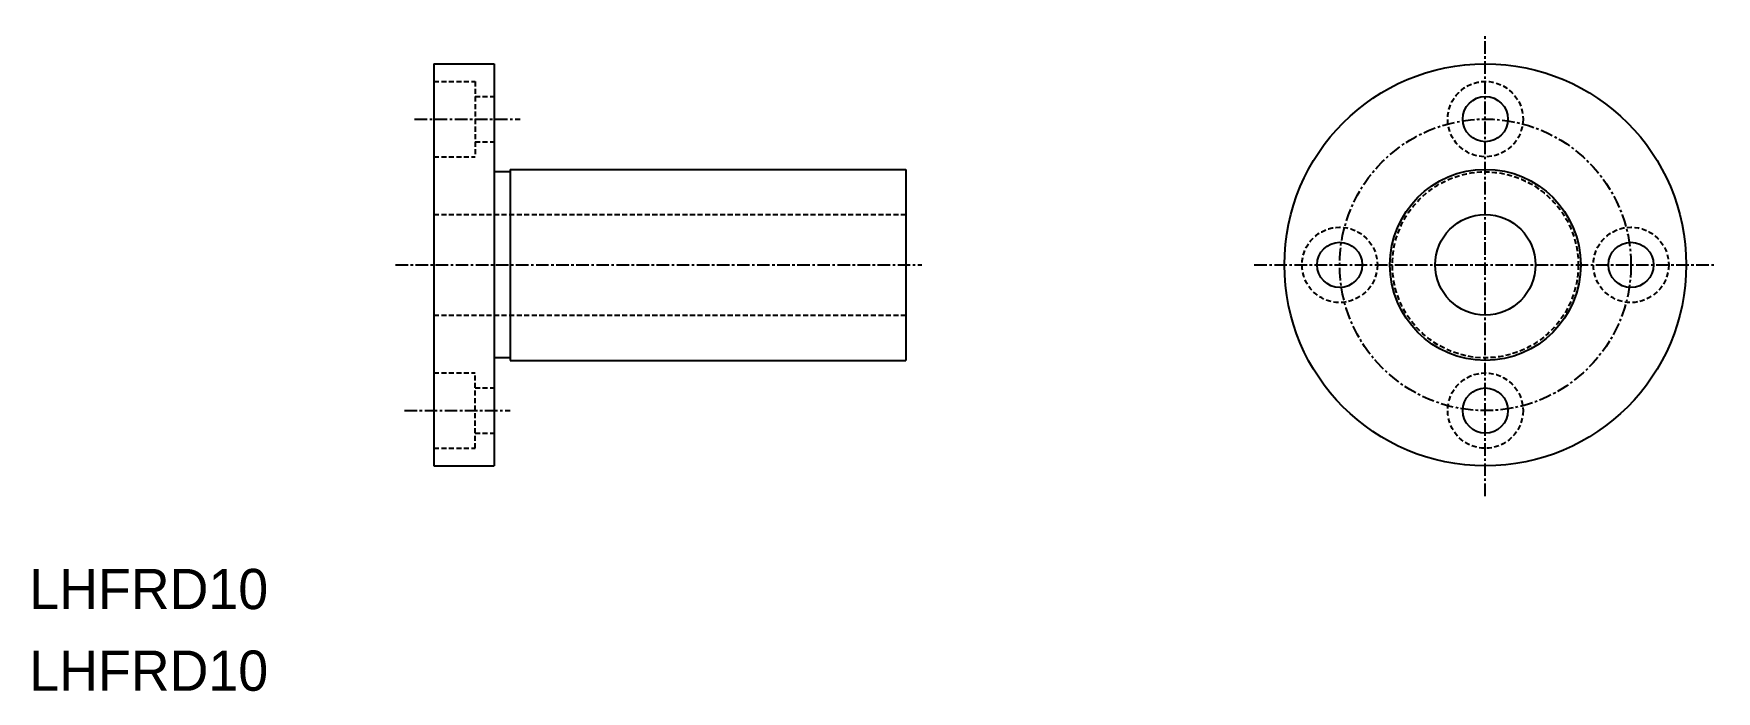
# Model space of a CAD drawing. Extents: x 221 to 388, y 158 to 224.
import ezdxf

# ---------------------------------------------------------------- set-up
doc = ezdxf.new("R2010")
doc.units = 0
doc.linetypes.add('CENTER', pattern=[2, 1.25, -0.25, 0.25, -0.25])
doc.linetypes.add('DASHED', pattern=[0.75, 0.5, -0.25])
doc.layers.get('0').update_dxf_attribs({"linetype": 'CONTINUOUS'})
doc.layers.add('CENTER', color=1, linetype='CENTER')

msp = doc.modelspace()

# ---------------------------------------------------------------- linework, layer by layer
at = {"color": 7, "linetype": 'CONTINUOUS'}
for p, q in [((260.6, 220.74), (266.6, 220.74)), ((260.6, 220.74), (260.6, 180.74)), ((266.6, 220.74), (266.6, 180.74)), ((268.2, 209.99), (266.6, 209.99)), ((268.2, 210.24), (307.6, 210.24)), ((268.2, 210.24), (268.2, 191.24)), ((307.6, 210.24), (307.6, 191.24)), ((268.2, 191.49), (266.6, 191.49)), ((268.2, 191.24), (307.6, 191.24)), ((260.6, 180.74), (266.6, 180.74))]:
    msp.add_line(p, q, dxfattribs=at)
at = {"color": 3, "linetype": 'DASHED'}
for p, q in [((260.6, 218.99), (264.7, 218.99)), ((264.7, 218.99), (264.7, 211.49)), ((264.7, 217.49), (266.6, 217.49)), ((264.7, 212.99), (266.6, 212.99)), ((260.6, 211.49), (264.7, 211.49)), ((260.6, 205.74), (307.6, 205.74)), ((260.6, 195.74), (307.6, 195.74)), ((260.6, 189.99), (264.7, 189.99)), ((264.7, 182.49), (264.7, 189.99)), ((264.7, 188.49), (266.6, 188.49)), ((264.7, 183.99), (266.6, 183.99)), ((260.6, 182.49), (264.7, 182.49))]:
    msp.add_line(p, q, dxfattribs=at)
at = {"color": 7, "linetype": 'CONTINUOUS'}
for centre, radius in [((365.27, 200.74), 20), ((365.27, 215.24), 2.25), ((365.27, 200.74), 9.5), ((365.27, 200.74), 5), ((350.77, 200.74), 2.25), ((379.77, 200.74), 2.25), ((365.27, 186.24), 2.25)]:
    msp.add_circle(centre, radius, dxfattribs=at)
at = {"color": 3, "linetype": 'DASHED'}
for centre, radius in [((365.27, 215.24), 3.75), ((365.27, 200.74), 9.25), ((350.77, 200.74), 3.75), ((379.77, 200.74), 3.75), ((365.27, 186.24), 3.75)]:
    msp.add_circle(centre, radius, dxfattribs=at)
at = {"layer": 'CENTER', "color": 1, "linetype": 'CENTER'}
for p, q in [((365.27, 177.74), (365.27, 223.74)), ((258.69, 215.24), (269.19, 215.24)), ((256.78, 200.74), (309.19, 200.74)), ((342.27, 200.74), (388.27, 200.74)), ((257.69, 186.24), (268.19, 186.24))]:
    msp.add_line(p, q, dxfattribs=at)
msp.add_circle((365.27, 200.74), 14.5, dxfattribs=at)

# ---------------------------------------------------------------- texts
at = {"color": 7, "linetype": 'CONTINUOUS'}
for p in [(220.33, 166.49), (220.33, 158.37)]:
    msp.add_text('LHFRD10', height=4, dxfattribs=at).set_placement(p)

doc.saveas('drawing.dxf')
